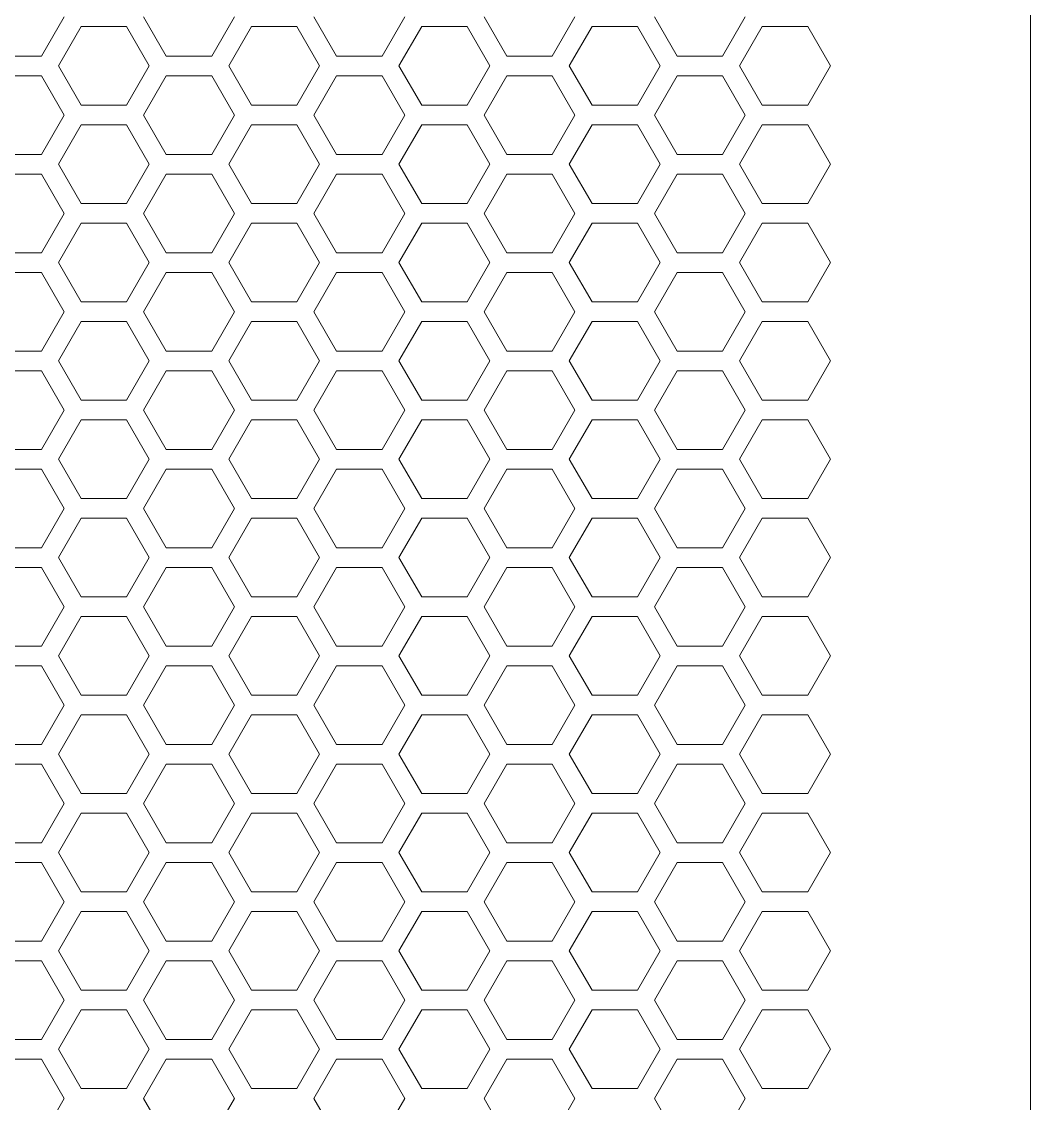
# Model space of a CAD drawing. Header units: millimetres. Extents: x 0 to 60, y -18 to 180.
# Drawn here: x 44.61 to 60, y 83.53 to 100.03 of the extents above; entities that cross this region are included whole.
import ezdxf

# ---------------------------------------------------------------- set-up
doc = ezdxf.new("R2010")
doc.units = ezdxf.units.MM
doc.layers.add('Visible (ANSI)', color=7, linetype='Continuous', lineweight=50)

msp = doc.modelspace()

# ---------------------------------------------------------------- linework, layer by layer
at = {"color": 0, "linetype": 'ByBlock', "lineweight": 5}
for p, q in [((60, 0), (60, 179.016)), ((60, 179), (60, 0)), ((60, 178.692), (60, 9.835)), ((60, 178.692), (60, 9.835)), ((60, 178.692), (60, 9.354)), ((60, 0), (60, 166.735))]:
    msp.add_line(p, q, dxfattribs=at)
at = {"lineweight": 5}
for p, q in [((60, 0), (60, 179)), ((60, 0), (60, 177.712)), ((60, 162), (60, 0))]:
    msp.add_line(p, q, dxfattribs=at)
at = {"color": 0, "lineweight": 5}
for p, q in [((44.912, 99.508), (45.258, 100.108)), ((46.47, 100.108), (46.817, 99.508)), ((47.51, 99.508), (47.856, 100.108)), ((49.068, 100.108), (49.415, 99.508)), ((50.108, 99.508), (50.454, 100.108)), ((51.666, 100.108), (52.013, 99.508)), ((52.706, 99.508), (53.052, 100.108)), ((54.264, 100.108), (54.611, 99.508)), ((55.304, 99.508), (55.65, 100.108)), ((45.518, 99.958), (45.171, 99.358)), ((46.211, 99.958), (45.518, 99.958)), ((46.557, 99.358), (46.211, 99.958)), ((48.116, 99.958), (47.769, 99.358)), ((48.809, 99.958), (48.116, 99.958)), ((49.155, 99.358), (48.809, 99.958)), ((50.714, 99.958), (50.367, 99.358)), ((51.407, 99.958), (50.714, 99.958)), ((51.753, 99.358), (51.407, 99.958)), ((53.312, 99.958), (52.965, 99.358)), ((54.005, 99.958), (53.312, 99.958)), ((54.351, 99.358), (54.005, 99.958)), ((55.91, 99.958), (55.563, 99.358)), ((56.603, 99.958), (55.91, 99.958)), ((56.949, 99.358), (56.603, 99.958)), ((44.219, 99.508), (44.912, 99.508)), ((46.817, 99.508), (47.51, 99.508)), ((49.415, 99.508), (50.108, 99.508)), ((52.013, 99.508), (52.706, 99.508)), ((54.611, 99.508), (55.304, 99.508)), ((45.171, 99.358), (45.518, 98.758)), ((46.211, 98.758), (46.557, 99.358)), ((47.769, 99.358), (48.116, 98.758)), ((48.809, 98.758), (49.155, 99.358)), ((50.367, 99.358), (50.714, 98.758)), ((51.407, 98.758), (51.753, 99.358)), ((52.965, 99.358), (53.312, 98.758)), ((54.005, 98.758), (54.351, 99.358)), ((55.563, 99.358), (55.91, 98.758)), ((56.603, 98.758), (56.949, 99.358)), ((44.912, 99.208), (44.219, 99.208)), ((45.258, 98.608), (44.912, 99.208)), ((46.817, 99.208), (46.47, 98.608)), ((47.51, 99.208), (46.817, 99.208)), ((47.856, 98.608), (47.51, 99.208)), ((49.415, 99.208), (49.068, 98.608)), ((50.108, 99.208), (49.415, 99.208)), ((50.454, 98.608), (50.108, 99.208)), ((52.013, 99.208), (51.666, 98.608)), ((52.706, 99.208), (52.013, 99.208)), ((53.052, 98.608), (52.706, 99.208)), ((54.611, 99.208), (54.264, 98.608)), ((55.304, 99.208), (54.611, 99.208)), ((55.65, 98.608), (55.304, 99.208)), ((45.518, 98.758), (46.211, 98.758)), ((48.116, 98.758), (48.809, 98.758)), ((50.714, 98.758), (51.407, 98.758)), ((53.312, 98.758), (54.005, 98.758)), ((55.91, 98.758), (56.603, 98.758)), ((44.912, 98.008), (45.258, 98.608)), ((46.47, 98.608), (46.817, 98.008)), ((47.51, 98.008), (47.856, 98.608)), ((49.068, 98.608), (49.415, 98.008)), ((50.108, 98.008), (50.454, 98.608)), ((51.666, 98.608), (52.013, 98.008)), ((52.706, 98.008), (53.052, 98.608)), ((54.264, 98.608), (54.611, 98.008)), ((55.304, 98.008), (55.65, 98.608)), ((45.518, 98.458), (45.171, 97.858)), ((46.211, 98.458), (45.518, 98.458)), ((46.557, 97.858), (46.211, 98.458)), ((48.116, 98.458), (47.769, 97.858)), ((48.809, 98.458), (48.116, 98.458)), ((49.155, 97.858), (48.809, 98.458)), ((50.714, 98.458), (50.367, 97.858)), ((51.407, 98.458), (50.714, 98.458)), ((51.753, 97.858), (51.407, 98.458)), ((53.312, 98.458), (52.965, 97.858)), ((54.005, 98.458), (53.312, 98.458)), ((54.351, 97.858), (54.005, 98.458)), ((55.91, 98.458), (55.563, 97.858)), ((56.603, 98.458), (55.91, 98.458)), ((56.949, 97.858), (56.603, 98.458)), ((44.219, 98.008), (44.912, 98.008)), ((45.171, 97.858), (45.518, 97.258)), ((46.211, 97.258), (46.557, 97.858)), ((46.817, 98.008), (47.51, 98.008)), ((47.769, 97.858), (48.116, 97.258)), ((48.809, 97.258), (49.155, 97.858)), ((49.415, 98.008), (50.108, 98.008)), ((50.367, 97.858), (50.714, 97.258)), ((51.407, 97.258), (51.753, 97.858)), ((52.013, 98.008), (52.706, 98.008)), ((52.965, 97.858), (53.312, 97.258)), ((54.005, 97.258), (54.351, 97.858)), ((54.611, 98.008), (55.304, 98.008)), ((55.563, 97.858), (55.91, 97.258)), ((56.603, 97.258), (56.949, 97.858)), ((44.912, 97.708), (44.219, 97.708)), ((45.258, 97.108), (44.912, 97.708)), ((46.817, 97.708), (46.47, 97.108)), ((47.51, 97.708), (46.817, 97.708)), ((47.856, 97.108), (47.51, 97.708)), ((49.415, 97.708), (49.068, 97.108)), ((50.108, 97.708), (49.415, 97.708)), ((50.454, 97.108), (50.108, 97.708)), ((52.013, 97.708), (51.666, 97.108)), ((52.706, 97.708), (52.013, 97.708)), ((53.052, 97.108), (52.706, 97.708)), ((54.611, 97.708), (54.264, 97.108)), ((55.304, 97.708), (54.611, 97.708)), ((55.65, 97.108), (55.304, 97.708)), ((45.518, 97.258), (46.211, 97.258)), ((48.116, 97.258), (48.809, 97.258)), ((50.714, 97.258), (51.407, 97.258)), ((53.312, 97.258), (54.005, 97.258)), ((55.91, 97.258), (56.603, 97.258)), ((44.912, 96.508), (45.258, 97.108)), ((46.47, 97.108), (46.817, 96.508)), ((47.51, 96.508), (47.856, 97.108)), ((49.068, 97.108), (49.415, 96.508)), ((50.108, 96.508), (50.454, 97.108)), ((51.666, 97.108), (52.013, 96.508)), ((52.706, 96.508), (53.052, 97.108)), ((54.264, 97.108), (54.611, 96.508)), ((55.304, 96.508), (55.65, 97.108)), ((45.518, 96.958), (45.171, 96.358)), ((46.211, 96.958), (45.518, 96.958)), ((46.557, 96.358), (46.211, 96.958)), ((48.116, 96.958), (47.769, 96.358)), ((48.809, 96.958), (48.116, 96.958)), ((49.155, 96.358), (48.809, 96.958)), ((50.714, 96.958), (50.367, 96.358)), ((51.407, 96.958), (50.714, 96.958)), ((51.753, 96.358), (51.407, 96.958)), ((53.312, 96.958), (52.965, 96.358)), ((54.005, 96.958), (53.312, 96.958)), ((54.351, 96.358), (54.005, 96.958)), ((55.91, 96.958), (55.563, 96.358)), ((56.603, 96.958), (55.91, 96.958)), ((56.949, 96.358), (56.603, 96.958)), ((44.219, 96.508), (44.912, 96.508)), ((46.817, 96.508), (47.51, 96.508)), ((49.415, 96.508), (50.108, 96.508)), ((52.013, 96.508), (52.706, 96.508)), ((54.611, 96.508), (55.304, 96.508)), ((44.912, 96.208), (44.219, 96.208)), ((45.258, 95.608), (44.912, 96.208)), ((45.171, 96.358), (45.518, 95.758)), ((46.211, 95.758), (46.557, 96.358)), ((46.817, 96.208), (46.47, 95.608)), ((47.51, 96.208), (46.817, 96.208)), ((47.856, 95.608), (47.51, 96.208)), ((47.769, 96.358), (48.116, 95.758)), ((48.809, 95.758), (49.155, 96.358)), ((49.415, 96.208), (49.068, 95.608)), ((50.108, 96.208), (49.415, 96.208)), ((50.454, 95.608), (50.108, 96.208)), ((50.367, 96.358), (50.714, 95.758)), ((51.407, 95.758), (51.753, 96.358)), ((52.013, 96.208), (51.666, 95.608)), ((52.706, 96.208), (52.013, 96.208)), ((53.052, 95.608), (52.706, 96.208)), ((52.965, 96.358), (53.312, 95.758)), ((54.005, 95.758), (54.351, 96.358)), ((54.611, 96.208), (54.264, 95.608)), ((55.304, 96.208), (54.611, 96.208)), ((55.65, 95.608), (55.304, 96.208)), ((55.563, 96.358), (55.91, 95.758)), ((56.603, 95.758), (56.949, 96.358)), ((45.518, 95.758), (46.211, 95.758)), ((48.116, 95.758), (48.809, 95.758)), ((50.714, 95.758), (51.407, 95.758)), ((53.312, 95.758), (54.005, 95.758)), ((55.91, 95.758), (56.603, 95.758)), ((44.912, 95.008), (45.258, 95.608)), ((46.47, 95.608), (46.817, 95.008)), ((47.51, 95.008), (47.856, 95.608)), ((49.068, 95.608), (49.415, 95.008)), ((50.108, 95.008), (50.454, 95.608)), ((51.666, 95.608), (52.013, 95.008)), ((52.706, 95.008), (53.052, 95.608)), ((54.264, 95.608), (54.611, 95.008)), ((55.304, 95.008), (55.65, 95.608)), ((45.518, 95.458), (45.171, 94.858)), ((46.211, 95.458), (45.518, 95.458)), ((46.557, 94.858), (46.211, 95.458)), ((48.116, 95.458), (47.769, 94.858)), ((48.809, 95.458), (48.116, 95.458)), ((49.155, 94.858), (48.809, 95.458)), ((50.714, 95.458), (50.367, 94.858)), ((51.407, 95.458), (50.714, 95.458)), ((51.753, 94.858), (51.407, 95.458)), ((53.312, 95.458), (52.965, 94.858)), ((54.005, 95.458), (53.312, 95.458)), ((54.351, 94.858), (54.005, 95.458)), ((55.91, 95.458), (55.563, 94.858)), ((56.603, 95.458), (55.91, 95.458)), ((56.949, 94.858), (56.603, 95.458)), ((44.219, 95.008), (44.912, 95.008)), ((46.817, 95.008), (47.51, 95.008)), ((49.415, 95.008), (50.108, 95.008)), ((52.013, 95.008), (52.706, 95.008)), ((54.611, 95.008), (55.304, 95.008)), ((45.171, 94.858), (45.518, 94.258)), ((46.211, 94.258), (46.557, 94.858)), ((47.769, 94.858), (48.116, 94.258)), ((48.809, 94.258), (49.155, 94.858)), ((50.367, 94.858), (50.714, 94.258)), ((51.407, 94.258), (51.753, 94.858)), ((52.965, 94.858), (53.312, 94.258)), ((54.005, 94.258), (54.351, 94.858)), ((55.563, 94.858), (55.91, 94.258)), ((56.603, 94.258), (56.949, 94.858)), ((44.912, 94.708), (44.219, 94.708)), ((45.258, 94.108), (44.912, 94.708)), ((46.817, 94.708), (46.47, 94.108)), ((47.51, 94.708), (46.817, 94.708)), ((47.856, 94.108), (47.51, 94.708)), ((49.415, 94.708), (49.068, 94.108)), ((50.108, 94.708), (49.415, 94.708)), ((50.454, 94.108), (50.108, 94.708)), ((52.013, 94.708), (51.666, 94.108)), ((52.706, 94.708), (52.013, 94.708)), ((53.052, 94.108), (52.706, 94.708)), ((54.611, 94.708), (54.264, 94.108)), ((55.304, 94.708), (54.611, 94.708)), ((55.65, 94.108), (55.304, 94.708)), ((45.518, 94.258), (46.211, 94.258)), ((48.116, 94.258), (48.809, 94.258)), ((50.714, 94.258), (51.407, 94.258)), ((53.312, 94.258), (54.005, 94.258)), ((55.91, 94.258), (56.603, 94.258)), ((44.912, 93.508), (45.258, 94.108)), ((46.47, 94.108), (46.817, 93.508)), ((47.51, 93.508), (47.856, 94.108)), ((49.068, 94.108), (49.415, 93.508)), ((50.108, 93.508), (50.454, 94.108)), ((51.666, 94.108), (52.013, 93.508)), ((52.706, 93.508), (53.052, 94.108)), ((54.264, 94.108), (54.611, 93.508)), ((55.304, 93.508), (55.65, 94.108)), ((45.518, 93.958), (45.171, 93.358)), ((46.211, 93.958), (45.518, 93.958)), ((46.557, 93.358), (46.211, 93.958)), ((48.116, 93.958), (47.769, 93.358)), ((48.809, 93.958), (48.116, 93.958)), ((49.155, 93.358), (48.809, 93.958)), ((50.714, 93.958), (50.367, 93.358)), ((51.407, 93.958), (50.714, 93.958)), ((51.753, 93.358), (51.407, 93.958)), ((53.312, 93.958), (52.965, 93.358)), ((54.005, 93.958), (53.312, 93.958)), ((54.351, 93.358), (54.005, 93.958)), ((55.91, 93.958), (55.563, 93.358)), ((56.603, 93.958), (55.91, 93.958)), ((56.949, 93.358), (56.603, 93.958)), ((44.219, 93.508), (44.912, 93.508)), ((46.817, 93.508), (47.51, 93.508)), ((49.415, 93.508), (50.108, 93.508)), ((52.013, 93.508), (52.706, 93.508)), ((54.611, 93.508), (55.304, 93.508)), ((45.171, 93.358), (45.518, 92.758)), ((46.211, 92.758), (46.557, 93.358)), ((47.769, 93.358), (48.116, 92.758)), ((48.809, 92.758), (49.155, 93.358)), ((50.367, 93.358), (50.714, 92.758)), ((51.407, 92.758), (51.753, 93.358)), ((52.965, 93.358), (53.312, 92.758)), ((54.005, 92.758), (54.351, 93.358)), ((55.563, 93.358), (55.91, 92.758)), ((56.603, 92.758), (56.949, 93.358)), ((44.912, 93.208), (44.219, 93.208)), ((45.258, 92.608), (44.912, 93.208)), ((46.817, 93.208), (46.47, 92.608)), ((47.51, 93.208), (46.817, 93.208)), ((47.856, 92.608), (47.51, 93.208)), ((49.415, 93.208), (49.068, 92.608)), ((50.108, 93.208), (49.415, 93.208)), ((50.454, 92.608), (50.108, 93.208)), ((52.013, 93.208), (51.666, 92.608)), ((52.706, 93.208), (52.013, 93.208)), ((53.052, 92.608), (52.706, 93.208)), ((54.611, 93.208), (54.264, 92.608)), ((55.304, 93.208), (54.611, 93.208)), ((55.65, 92.608), (55.304, 93.208)), ((45.518, 92.758), (46.211, 92.758)), ((48.116, 92.758), (48.809, 92.758)), ((50.714, 92.758), (51.407, 92.758)), ((53.312, 92.758), (54.005, 92.758)), ((55.91, 92.758), (56.603, 92.758)), ((44.912, 92.008), (45.258, 92.608)), ((46.47, 92.608), (46.817, 92.008)), ((47.51, 92.008), (47.856, 92.608)), ((49.068, 92.608), (49.415, 92.008)), ((50.108, 92.008), (50.454, 92.608)), ((51.666, 92.608), (52.013, 92.008)), ((52.706, 92.008), (53.052, 92.608)), ((54.264, 92.608), (54.611, 92.008)), ((55.304, 92.008), (55.65, 92.608)), ((45.518, 92.458), (45.171, 91.858)), ((46.211, 92.458), (45.518, 92.458)), ((46.557, 91.858), (46.211, 92.458)), ((48.116, 92.458), (47.769, 91.858)), ((48.809, 92.458), (48.116, 92.458)), ((49.155, 91.858), (48.809, 92.458)), ((50.714, 92.458), (50.367, 91.858)), ((51.407, 92.458), (50.714, 92.458)), ((51.753, 91.858), (51.407, 92.458)), ((53.312, 92.458), (52.965, 91.858)), ((54.005, 92.458), (53.312, 92.458)), ((54.351, 91.858), (54.005, 92.458)), ((55.91, 92.458), (55.563, 91.858)), ((56.603, 92.458), (55.91, 92.458)), ((56.949, 91.858), (56.603, 92.458)), ((44.219, 92.008), (44.912, 92.008)), ((46.817, 92.008), (47.51, 92.008)), ((49.415, 92.008), (50.108, 92.008)), ((52.013, 92.008), (52.706, 92.008)), ((54.611, 92.008), (55.304, 92.008)), ((45.171, 91.858), (45.518, 91.258)), ((46.211, 91.258), (46.557, 91.858)), ((47.769, 91.858), (48.116, 91.258)), ((48.809, 91.258), (49.155, 91.858)), ((50.367, 91.858), (50.714, 91.258)), ((51.407, 91.258), (51.753, 91.858)), ((52.965, 91.858), (53.312, 91.258)), ((54.005, 91.258), (54.351, 91.858)), ((55.563, 91.858), (55.91, 91.258)), ((56.603, 91.258), (56.949, 91.858)), ((44.912, 91.708), (44.219, 91.708)), ((45.258, 91.108), (44.912, 91.708)), ((46.817, 91.708), (46.47, 91.108)), ((47.51, 91.708), (46.817, 91.708)), ((47.856, 91.108), (47.51, 91.708)), ((49.415, 91.708), (49.068, 91.108)), ((50.108, 91.708), (49.415, 91.708)), ((50.454, 91.108), (50.108, 91.708)), ((52.013, 91.708), (51.666, 91.108)), ((52.706, 91.708), (52.013, 91.708)), ((53.052, 91.108), (52.706, 91.708)), ((54.611, 91.708), (54.264, 91.108)), ((55.304, 91.708), (54.611, 91.708)), ((55.65, 91.108), (55.304, 91.708)), ((45.518, 91.258), (46.211, 91.258)), ((48.116, 91.258), (48.809, 91.258)), ((50.714, 91.258), (51.407, 91.258)), ((53.312, 91.258), (54.005, 91.258)), ((55.91, 91.258), (56.603, 91.258)), ((44.912, 90.508), (45.258, 91.108)), ((46.47, 91.108), (46.817, 90.508)), ((47.51, 90.508), (47.856, 91.108)), ((49.068, 91.108), (49.415, 90.508)), ((50.108, 90.508), (50.454, 91.108)), ((51.666, 91.108), (52.013, 90.508)), ((52.706, 90.508), (53.052, 91.108)), ((54.264, 91.108), (54.611, 90.508)), ((55.304, 90.508), (55.65, 91.108)), ((45.518, 90.958), (45.171, 90.358)), ((46.211, 90.958), (45.518, 90.958)), ((46.557, 90.358), (46.211, 90.958)), ((48.116, 90.958), (47.769, 90.358)), ((48.809, 90.958), (48.116, 90.958)), ((49.155, 90.358), (48.809, 90.958)), ((50.714, 90.958), (50.367, 90.358)), ((51.407, 90.958), (50.714, 90.958)), ((51.753, 90.358), (51.407, 90.958)), ((53.312, 90.958), (52.965, 90.358)), ((54.005, 90.958), (53.312, 90.958)), ((54.351, 90.358), (54.005, 90.958)), ((55.91, 90.958), (55.563, 90.358)), ((56.603, 90.958), (55.91, 90.958)), ((56.949, 90.358), (56.603, 90.958)), ((44.219, 90.508), (44.912, 90.508)), ((46.817, 90.508), (47.51, 90.508)), ((49.415, 90.508), (50.108, 90.508)), ((52.013, 90.508), (52.706, 90.508)), ((54.611, 90.508), (55.304, 90.508)), ((45.171, 90.358), (45.518, 89.758)), ((46.211, 89.758), (46.557, 90.358)), ((47.769, 90.358), (48.116, 89.758)), ((48.809, 89.758), (49.155, 90.358)), ((50.367, 90.358), (50.714, 89.758)), ((51.407, 89.758), (51.753, 90.358)), ((52.965, 90.358), (53.312, 89.758)), ((54.005, 89.758), (54.351, 90.358)), ((55.563, 90.358), (55.91, 89.758)), ((56.603, 89.758), (56.949, 90.358)), ((44.912, 90.208), (44.219, 90.208)), ((45.258, 89.608), (44.912, 90.208)), ((46.817, 90.208), (46.47, 89.608)), ((47.51, 90.208), (46.817, 90.208)), ((47.856, 89.608), (47.51, 90.208)), ((49.415, 90.208), (49.068, 89.608)), ((50.108, 90.208), (49.415, 90.208)), ((50.454, 89.608), (50.108, 90.208)), ((52.013, 90.208), (51.666, 89.608)), ((52.706, 90.208), (52.013, 90.208)), ((53.052, 89.608), (52.706, 90.208)), ((54.611, 90.208), (54.264, 89.608)), ((55.304, 90.208), (54.611, 90.208)), ((55.65, 89.608), (55.304, 90.208)), ((44.912, 89.008), (45.258, 89.608)), ((45.518, 89.758), (46.211, 89.758)), ((46.47, 89.608), (46.817, 89.008)), ((47.51, 89.008), (47.856, 89.608)), ((48.116, 89.758), (48.809, 89.758)), ((49.068, 89.608), (49.415, 89.008)), ((50.108, 89.008), (50.454, 89.608)), ((50.714, 89.758), (51.407, 89.758)), ((51.666, 89.608), (52.013, 89.008)), ((52.706, 89.008), (53.052, 89.608)), ((53.312, 89.758), (54.005, 89.758)), ((54.264, 89.608), (54.611, 89.008)), ((55.304, 89.008), (55.65, 89.608)), ((55.91, 89.758), (56.603, 89.758)), ((45.518, 89.458), (45.171, 88.858)), ((46.211, 89.458), (45.518, 89.458)), ((46.557, 88.858), (46.211, 89.458)), ((48.116, 89.458), (47.769, 88.858)), ((48.809, 89.458), (48.116, 89.458)), ((49.155, 88.858), (48.809, 89.458)), ((50.714, 89.458), (50.367, 88.858)), ((51.407, 89.458), (50.714, 89.458)), ((51.753, 88.858), (51.407, 89.458)), ((53.312, 89.458), (52.965, 88.858)), ((54.005, 89.458), (53.312, 89.458)), ((54.351, 88.858), (54.005, 89.458)), ((55.91, 89.458), (55.563, 88.858)), ((56.603, 89.458), (55.91, 89.458)), ((56.949, 88.858), (56.603, 89.458)), ((44.219, 89.008), (44.912, 89.008)), ((46.817, 89.008), (47.51, 89.008)), ((49.415, 89.008), (50.108, 89.008)), ((52.013, 89.008), (52.706, 89.008)), ((54.611, 89.008), (55.304, 89.008)), ((45.171, 88.858), (45.518, 88.258)), ((46.211, 88.258), (46.557, 88.858)), ((47.769, 88.858), (48.116, 88.258)), ((48.809, 88.258), (49.155, 88.858)), ((50.367, 88.858), (50.714, 88.258)), ((51.407, 88.258), (51.753, 88.858)), ((52.965, 88.858), (53.312, 88.258)), ((54.005, 88.258), (54.351, 88.858)), ((55.563, 88.858), (55.91, 88.258)), ((56.603, 88.258), (56.949, 88.858)), ((44.912, 88.708), (44.219, 88.708)), ((45.258, 88.108), (44.912, 88.708)), ((46.817, 88.708), (46.47, 88.108)), ((47.51, 88.708), (46.817, 88.708)), ((47.856, 88.108), (47.51, 88.708)), ((49.415, 88.708), (49.068, 88.108)), ((50.108, 88.708), (49.415, 88.708)), ((50.454, 88.108), (50.108, 88.708)), ((52.013, 88.708), (51.666, 88.108)), ((52.706, 88.708), (52.013, 88.708)), ((53.052, 88.108), (52.706, 88.708)), ((54.611, 88.708), (54.264, 88.108)), ((55.304, 88.708), (54.611, 88.708)), ((55.65, 88.108), (55.304, 88.708)), ((45.518, 88.258), (46.211, 88.258)), ((48.116, 88.258), (48.809, 88.258)), ((50.714, 88.258), (51.407, 88.258)), ((53.312, 88.258), (54.005, 88.258)), ((55.91, 88.258), (56.603, 88.258)), ((44.912, 87.508), (45.258, 88.108)), ((45.518, 87.958), (45.171, 87.358)), ((46.211, 87.958), (45.518, 87.958)), ((46.557, 87.358), (46.211, 87.958)), ((46.47, 88.108), (46.817, 87.508)), ((47.51, 87.508), (47.856, 88.108)), ((48.116, 87.958), (47.769, 87.358)), ((48.809, 87.958), (48.116, 87.958)), ((49.155, 87.358), (48.809, 87.958)), ((49.068, 88.108), (49.415, 87.508)), ((50.108, 87.508), (50.454, 88.108)), ((50.714, 87.958), (50.367, 87.358)), ((51.407, 87.958), (50.714, 87.958)), ((51.753, 87.358), (51.407, 87.958)), ((51.666, 88.108), (52.013, 87.508)), ((52.706, 87.508), (53.052, 88.108)), ((53.312, 87.958), (52.965, 87.358)), ((54.005, 87.958), (53.312, 87.958)), ((54.351, 87.358), (54.005, 87.958)), ((54.264, 88.108), (54.611, 87.508)), ((55.304, 87.508), (55.65, 88.108)), ((55.91, 87.958), (55.563, 87.358)), ((56.603, 87.958), (55.91, 87.958)), ((56.949, 87.358), (56.603, 87.958)), ((44.219, 87.508), (44.912, 87.508)), ((46.817, 87.508), (47.51, 87.508)), ((49.415, 87.508), (50.108, 87.508)), ((52.013, 87.508), (52.706, 87.508)), ((54.611, 87.508), (55.304, 87.508)), ((45.171, 87.358), (45.518, 86.758)), ((46.211, 86.758), (46.557, 87.358)), ((47.769, 87.358), (48.116, 86.758)), ((48.809, 86.758), (49.155, 87.358)), ((50.367, 87.358), (50.714, 86.758)), ((51.407, 86.758), (51.753, 87.358)), ((52.965, 87.358), (53.312, 86.758)), ((54.005, 86.758), (54.351, 87.358)), ((55.563, 87.358), (55.91, 86.758)), ((56.603, 86.758), (56.949, 87.358)), ((44.912, 87.208), (44.219, 87.208)), ((45.258, 86.608), (44.912, 87.208)), ((46.817, 87.208), (46.47, 86.608)), ((47.51, 87.208), (46.817, 87.208)), ((47.856, 86.608), (47.51, 87.208)), ((49.415, 87.208), (49.068, 86.608)), ((50.108, 87.208), (49.415, 87.208)), ((50.454, 86.608), (50.108, 87.208)), ((52.013, 87.208), (51.666, 86.608)), ((52.706, 87.208), (52.013, 87.208)), ((53.052, 86.608), (52.706, 87.208)), ((54.611, 87.208), (54.264, 86.608)), ((55.304, 87.208), (54.611, 87.208)), ((55.65, 86.608), (55.304, 87.208)), ((45.518, 86.758), (46.211, 86.758)), ((48.116, 86.758), (48.809, 86.758)), ((50.714, 86.758), (51.407, 86.758)), ((53.312, 86.758), (54.005, 86.758)), ((55.91, 86.758), (56.603, 86.758)), ((44.912, 86.008), (45.258, 86.608)), ((46.47, 86.608), (46.817, 86.008)), ((47.51, 86.008), (47.856, 86.608)), ((49.068, 86.608), (49.415, 86.008)), ((50.108, 86.008), (50.454, 86.608)), ((51.666, 86.608), (52.013, 86.008)), ((52.706, 86.008), (53.052, 86.608)), ((54.264, 86.608), (54.611, 86.008)), ((55.304, 86.008), (55.65, 86.608)), ((45.518, 86.458), (45.171, 85.858)), ((46.211, 86.458), (45.518, 86.458)), ((46.557, 85.858), (46.211, 86.458)), ((48.116, 86.458), (47.769, 85.858)), ((48.809, 86.458), (48.116, 86.458)), ((49.155, 85.858), (48.809, 86.458)), ((50.714, 86.458), (50.367, 85.858)), ((51.407, 86.458), (50.714, 86.458)), ((51.753, 85.858), (51.407, 86.458)), ((53.312, 86.458), (52.965, 85.858)), ((54.005, 86.458), (53.312, 86.458)), ((54.351, 85.858), (54.005, 86.458)), ((55.91, 86.458), (55.563, 85.858)), ((56.603, 86.458), (55.91, 86.458)), ((56.949, 85.858), (56.603, 86.458)), ((44.219, 86.008), (44.912, 86.008)), ((46.817, 86.008), (47.51, 86.008)), ((49.415, 86.008), (50.108, 86.008)), ((52.013, 86.008), (52.706, 86.008)), ((54.611, 86.008), (55.304, 86.008)), ((45.171, 85.858), (45.518, 85.258)), ((46.211, 85.258), (46.557, 85.858)), ((47.769, 85.858), (48.116, 85.258)), ((48.809, 85.258), (49.155, 85.858)), ((50.367, 85.858), (50.714, 85.258)), ((51.407, 85.258), (51.753, 85.858)), ((52.965, 85.858), (53.312, 85.258)), ((54.005, 85.258), (54.351, 85.858)), ((55.563, 85.858), (55.91, 85.258)), ((56.603, 85.258), (56.949, 85.858)), ((44.912, 85.708), (44.219, 85.708)), ((45.258, 85.108), (44.912, 85.708)), ((46.817, 85.708), (46.47, 85.108)), ((47.51, 85.708), (46.817, 85.708)), ((47.856, 85.108), (47.51, 85.708)), ((49.415, 85.708), (49.068, 85.108)), ((50.108, 85.708), (49.415, 85.708)), ((50.454, 85.108), (50.108, 85.708)), ((52.013, 85.708), (51.666, 85.108)), ((52.706, 85.708), (52.013, 85.708)), ((53.052, 85.108), (52.706, 85.708)), ((54.611, 85.708), (54.264, 85.108)), ((55.304, 85.708), (54.611, 85.708)), ((55.65, 85.108), (55.304, 85.708)), ((45.518, 85.258), (46.211, 85.258)), ((48.116, 85.258), (48.809, 85.258)), ((50.714, 85.258), (51.407, 85.258)), ((53.312, 85.258), (54.005, 85.258)), ((55.91, 85.258), (56.603, 85.258)), ((44.912, 84.508), (45.258, 85.108)), ((46.47, 85.108), (46.817, 84.508)), ((47.51, 84.508), (47.856, 85.108)), ((49.068, 85.108), (49.415, 84.508)), ((50.108, 84.508), (50.454, 85.108)), ((51.666, 85.108), (52.013, 84.508)), ((52.706, 84.508), (53.052, 85.108)), ((54.264, 85.108), (54.611, 84.508)), ((55.304, 84.508), (55.65, 85.108)), ((45.518, 84.958), (45.171, 84.358)), ((46.211, 84.958), (45.518, 84.958)), ((46.557, 84.358), (46.211, 84.958)), ((48.116, 84.958), (47.769, 84.358)), ((48.809, 84.958), (48.116, 84.958)), ((49.155, 84.358), (48.809, 84.958)), ((50.714, 84.958), (50.367, 84.358)), ((51.407, 84.958), (50.714, 84.958)), ((51.753, 84.358), (51.407, 84.958)), ((53.312, 84.958), (52.965, 84.358)), ((54.005, 84.958), (53.312, 84.958)), ((54.351, 84.358), (54.005, 84.958)), ((55.91, 84.958), (55.563, 84.358)), ((56.603, 84.958), (55.91, 84.958)), ((56.949, 84.358), (56.603, 84.958)), ((44.219, 84.508), (44.912, 84.508)), ((46.817, 84.508), (47.51, 84.508)), ((49.415, 84.508), (50.108, 84.508)), ((52.013, 84.508), (52.706, 84.508)), ((54.611, 84.508), (55.304, 84.508)), ((45.171, 84.358), (45.518, 83.758)), ((46.211, 83.758), (46.557, 84.358)), ((47.769, 84.358), (48.116, 83.758)), ((48.809, 83.758), (49.155, 84.358)), ((50.367, 84.358), (50.714, 83.758)), ((51.407, 83.758), (51.753, 84.358)), ((52.965, 84.358), (53.312, 83.758)), ((54.005, 83.758), (54.351, 84.358)), ((55.563, 84.358), (55.91, 83.758)), ((56.603, 83.758), (56.949, 84.358)), ((44.912, 84.208), (44.219, 84.208)), ((45.258, 83.608), (44.912, 84.208)), ((46.817, 84.208), (46.47, 83.608)), ((47.51, 84.208), (46.817, 84.208)), ((47.856, 83.608), (47.51, 84.208)), ((49.415, 84.208), (49.068, 83.608)), ((50.108, 84.208), (49.415, 84.208)), ((50.454, 83.608), (50.108, 84.208)), ((52.013, 84.208), (51.666, 83.608)), ((52.706, 84.208), (52.013, 84.208)), ((53.052, 83.608), (52.706, 84.208)), ((54.611, 84.208), (54.264, 83.608)), ((55.304, 84.208), (54.611, 84.208)), ((55.65, 83.608), (55.304, 84.208)), ((45.518, 83.758), (46.211, 83.758)), ((48.116, 83.758), (48.809, 83.758)), ((50.714, 83.758), (51.407, 83.758)), ((53.312, 83.758), (54.005, 83.758)), ((55.91, 83.758), (56.603, 83.758)), ((44.912, 83.008), (45.258, 83.608)), ((46.47, 83.608), (46.817, 83.008)), ((47.51, 83.008), (47.856, 83.608)), ((49.068, 83.608), (49.415, 83.008)), ((50.108, 83.008), (50.454, 83.608)), ((51.666, 83.608), (52.013, 83.008)), ((52.706, 83.008), (53.052, 83.608)), ((54.264, 83.608), (54.611, 83.008)), ((55.304, 83.008), (55.65, 83.608))]:
    msp.add_line(p, q, dxfattribs=at)
at = {"layer": 'Visible (ANSI)', "lineweight": 5}
msp.add_line((60, 0.267), (60, 179), dxfattribs=at)

doc.saveas('drawing.dxf')
